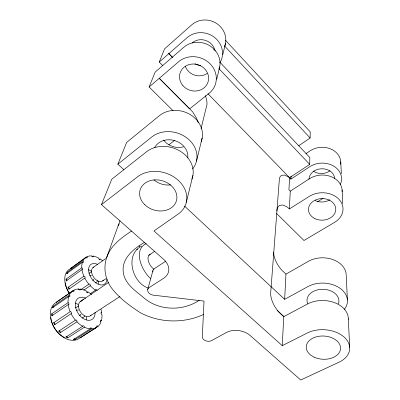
<?xml version="1.0" encoding="UTF-8"?>
<svg xmlns="http://www.w3.org/2000/svg" width="400" height="400" viewBox="0 0 400 400"><rect width="100%" height="100%" fill="white"/><g stroke="black" fill="none" stroke-linecap="round" stroke-linejoin="round"><path stroke-width="0.6" d="M276.53 213.61A17.495 7.215 57.5 0 1 277.14 214.01L303.96 240.495L334.565 222.36A20.835 16.47 -1.3 0 0 338.765 199.09A20.835 16.47 -1.3 0 0 309.32 196.38L289.345 208.965L290.27 191.145L288.93 189.78L289.59 177.67L309.72 164.395L309.825 157.515L219.95 62.255M298.78 145.74L310.125 137.985L310.215 131.82L225.44 40.235M191.885 179.08A27.515 22.72 17.3 0 0 180.055 151.085A27.515 22.72 17.3 0 0 146.545 151.755L111.755 179.245L101.475 204.625L163.65 259.355A17.755 13.125 15.5 0 1 163.67 278.27L149.24 287.515A5.76 4.145 14.9 0 0 148.095 291.965A5.76 4.145 14.9 0 0 153.36 295.17L204.015 301.095L202.32 336.74A5.56 3.825 10.6 0 0 205.53 340.685A5.56 3.825 10.6 0 0 211.56 340.605L226.285 332.56A16.815 11.52 8.6 0 1 250.12 335.475L300.705 380L338.975 362.23A26.225 17.73 3.2 0 0 344.375 337.325A26.225 17.73 3.2 0 0 307.265 333.015L282.25 345.645L283.755 316.66L280.31 313.495A16.135 7.295 60.3 0 1 270.685 292.825L279.42 178.38A26.265 9.915 56.8 0 1 281.91 175.255L284.75 175.105L288.45 176.965A16.64 6.265 56.5 0 1 289.3 177.565L290.895 179.125L309.765 166.72A19.67 16.025 -2.9 0 1 333.65 166.06A19.67 16.025 -2.9 0 1 340.205 184.675M344.125 309.68A24.385 17.445 2 0 0 339.055 287.63A24.385 17.445 2 0 0 307.96 286.57L284.655 299.33L285.965 274.12L282.75 271.06A14.985 6.42 58.7 0 1 273.735 252.13M290.895 179.125L291.055 176.06M97.435 280.675L97.165 281.585A1.8 1.405 65 0 1 96.845 281.915L95.36 282.935M276.82 210.99L277.125 209.1A27.915 11.115 57.7 0 1 279.795 205.395L282.825 204.995L286.75 206.76A17.675 7.025 57.4 0 1 287.66 207.355L289.345 208.965M219.73 66.865L216.7 79.255M225.51 43.45L222.815 54.49M192.915 175.475L186.32 202.275M202.165 138.015L196.475 161.125M201.055 128.57L206.98 104.52A30.3 12.22 51.8 0 0 205.9 97.255L205.3 95.545M118.83 223.775L106.52 258.025C103.4 267.435 105.085 278.005 110.35 286.32C117.985 297.24 129.095 305.35 140.12 312.595C159.4 323 183.6 323.685 203.48 314.515M118.52 225.775L119.98 220.68M147.735 289.485L152.915 270.62M198.305 122.735L196.445 118.095L192.615 111.785L159.26 78.3L189.645 108.805M84.82 315.87L84.605 316.385A1.905 1.445 63.1 0 1 84.27 316.72L82.205 318.075M67.03 273.695A1.025 0.67 53.7 0 1 66.755 273.53L67.31 272.185L82.93 260.915A20.645 12.935 55.2 0 1 85.885 257.38A1.03 0.645 53.8 0 0 87.005 257.895A1.03 0.645 53.8 0 0 87.01 256.735A20.645 12.935 55.2 0 1 91.65 255.895A1.02 0.63 54 0 0 92.655 256.855A1.02 0.63 54 0 0 93.13 256.06A20.645 12.935 55.2 0 1 98.51 257.995A1.01 0.62 54.4 0 0 99.215 259.21A1.01 0.62 54.4 0 0 100.055 258.915A20.645 12.935 55.2 0 1 102.72 260.895M52.66 307.835A1.08 0.75 55.3 0 1 52.515 307.74L53.135 306.235L69.38 294.985A21.84 14.455 56.9 0 1 72.625 290.94A1.09 0.72 55.2 0 0 73.825 291.44A1.09 0.72 55.2 0 0 73.845 290.175A21.84 14.455 56.9 0 1 78.86 288.99A1.08 0.705 55.3 0 0 79.93 289.99A1.08 0.705 55.3 0 0 80.455 289.09A21.84 14.455 56.9 0 1 86.225 290.91A1.07 0.695 55.8 0 0 86.965 292.2A1.07 0.695 55.8 0 0 87.875 291.83A21.84 14.455 56.9 0 1 91.6 294.6M172.095 57.01L168.86 53.605L172.73 57.585M106.52 258.025C110.355 245.665 121.395 237.775 131.66 230.955M123.83 169.675L117.85 164.19L126.66 142.44L159.375 115.68A25.47 21.905 17.6 0 1 190.47 114.735A25.47 21.905 17.6 0 1 201.175 141.495M173.045 110.71L149.115 87L155.145 72.12L183.695 47.325A21.59 19.97 19.3 0 1 209.92 45.845A21.59 19.97 19.3 0 1 219.025 69.525M162.73 65.59L159.23 62.035L164.565 48.865L191.68 24.875A20.31 19.22 20.7 0 1 216.62 23.475A20.31 19.22 20.7 0 1 224.65 46.505M81.015 314.195L79.965 315.445A1.94 0.635 -51.3 0 1 79.56 315.765M93.84 279.325L92.85 280.5A1.82 0.57 -50.2 0 1 92.715 280.625M168.835 53.66L187.145 37.63A21.04 19.655 19.8 0 1 214.36 37.27A21.04 19.655 19.8 0 1 219.935 62.795M159.23 62.035L168.86 53.605M159.235 78.36L178.55 61.785A22.41 20.425 18.7 0 1 210.22 63.965A22.41 20.425 18.7 0 1 209.14 93.27L189.625 108.87M149.115 87L159.26 78.3M117.85 164.19L151.8 136.975A26.68 22.405 17.4 0 1 187.26 138.22A26.68 22.405 17.4 0 1 192.54 168.97M168.88 144.815L174.785 140.215M101.475 204.625L137.65 176.75A28.93 23.2 17.1 0 1 178.355 180.4A28.93 23.2 17.1 0 1 178.15 214.065L153.97 230.95L282.25 345.645M141.655 246.13C124.545 254.255 132.195 282.7 147.87 287.88M70.57 268.88A1.015 0.655 53.7 0 1 70.34 268.615L85.885 257.38M70.34 268.615L72.5 267.225M72.84 266.975L79.695 262.025M80.04 261.775L82.465 260.02M82.815 259.77L87.01 256.735M66.755 273.53L82.4 262.265A1.045 0.66 53.8 0 0 83.415 262.21A1.045 0.66 53.8 0 0 82.93 260.915M92.08 256.81L93.13 256.06M66.595 280.88A1.035 0.685 54.1 0 1 66.205 280.88L66.045 279.1L81.785 267.86A20.645 12.935 55.2 0 1 82.4 262.265M66.205 280.88L81.975 269.655A1.05 0.67 54.2 0 0 82.675 269.025A1.05 0.67 54.2 0 0 81.785 267.86M99.355 259.41L100.055 258.915M93.055 267.49L105.7 258.57M68.02 287.34L83.885 276.19A1.06 0.68 54.8 0 1 85.005 276.98A1.06 0.68 54.8 0 1 84.77 278.065L68.875 289.185L68.02 287.34A1.04 0.69 54.8 0 1 69.13 288.105A1.04 0.69 54.8 0 1 68.875 289.185M88.955 273.395L90.925 272.015A1.8 1.405 65.6 0 1 91.335 271.835L91.845 271.835M56.57 302.315A1.07 0.735 55.1 0 1 56.46 302.17L72.625 290.94M56.46 302.17L71.295 291.945M71.655 291.695L73.845 290.175M144.595 242.345C133.685 248.7 120.885 258.755 123.41 273.06C125.36 284.955 136.66 291.44 144.89 298.715C160.075 310.945 183.205 311.07 199.225 300.32M78.135 289.495L78.86 288.995M52.515 307.74L68.785 296.49A1.105 0.74 55.3 0 0 69.88 296.375A1.105 0.74 55.3 0 0 69.38 294.985M79.36 289.845L80.455 289.09M81.31 289.36L88.84 284.17A1.06 0.68 55.5 0 1 89.955 284.41A1.06 0.68 55.5 0 1 90.24 285.725A20.645 12.935 55.2 0 0 95.605 290.105A1.055 0.675 56.1 0 1 96.275 289.66A1.055 0.675 56.1 0 1 97.14 290.54M83.77 290.165L90.24 285.725M52.095 315.83A1.09 0.765 55.8 0 1 51.805 315.815L51.655 313.875L68.03 302.665A21.84 14.455 56.9 0 1 68.785 296.49M79.96 337.345A1.075 0.735 58.9 0 0 80.17 337.845L87.555 333.035M102.695 280.89L105.855 278.735M51.805 315.815L68.21 304.625A1.115 0.75 55.8 0 0 68.975 303.895A1.115 0.75 55.8 0 0 68.03 302.665M86.785 292.575L87.875 291.83M90.195 293.77L95.605 290.105M108.475 282.51L80.205 301.62L83.945 299.095M148.695 255.33L154.755 251.235M75.47 307.925L78.03 306.2A1.905 1.445 63.6 0 1 78.46 306.03L78.63 306.01M53.66 322.795L70.175 311.695A1.12 0.76 56.6 0 1 71.37 312.5A1.12 0.76 56.6 0 1 71.1 313.7L54.56 324.77L53.66 322.795A1.1 0.77 56.7 0 1 54.85 323.57A1.1 0.77 56.7 0 1 54.56 324.77M305.94 153.645L310.005 150.915A19.055 15.765 -4 0 1 331.005 149.085A19.055 15.765 -4 0 1 340.68 164.375M76.895 321.805L60.245 332.71L58.775 331.12L75.41 320.18A1.12 0.76 57.4 0 1 76.61 320.375A1.12 0.76 57.4 0 1 76.895 321.805A21.84 14.455 56.9 0 0 82.625 326.305A1.115 0.755 58.2 0 1 83.58 325.86A1.115 0.755 58.2 0 1 84.355 327.21A21.84 14.455 56.9 0 0 90.29 328.82A1.105 0.74 58.6 0 1 90.81 327.83A1.105 0.74 58.6 0 1 91.895 328.83A21.84 14.455 56.9 0 0 96.82 327.295A1.095 0.72 58.7 0 1 96.81 325.975A1.095 0.72 58.7 0 1 97.98 326.43A21.84 14.455 56.9 0 0 100.94 322.15A1.08 0.705 58.4 0 1 100.425 320.77A1.08 0.705 58.4 0 1 101.445 320.615A21.84 14.455 56.9 0 0 101.935 314.5A1.07 0.695 57.9 0 1 101.035 313.315A1.07 0.695 57.9 0 1 101.71 312.6A21.84 14.455 56.9 0 0 100.94 309.22M165.84 261.13L154.385 268.66A5.585 4.115 14.9 0 0 152.855 271.91M120 296.485L90.41 315.77M100.97 313.08L101.71 312.6M290.27 191.145L309.585 178.66A20.14 16.215 -2.2 0 1 331.215 176.69A20.14 16.215 -2.2 0 1 342.135 191.67M84.355 327.21L67.645 337.95L65.925 337.085L82.63 326.305M100.325 321.33L101.445 320.615M73.565 338.965A1.085 0.75 58.9 0 0 73.585 339.46L90.29 328.82M73.585 339.46A21.435 14.69 57 0 0 75.195 339.44L91.895 328.83M87.925 332.8L91.995 330.225M92.365 329.99L93.11 329.515M93.48 329.28L97.98 326.43M80.17 337.845L96.82 327.295M317.295 201.925L323.085 198.335M285.965 274.12L308.34 261.35A23.39 17.23 1.2 0 1 332.71 259.51A23.39 17.23 1.2 0 1 346.2 274.735M283.755 316.66L307.7 303.93A25.075 17.57 2.5 0 1 334.57 302.645A25.075 17.57 2.5 0 1 348.28 319.265M136.715 249.555L137.625 249.13M146.235 243.61C132.53 250.08 142.07 271.255 150.51 278.42M78.46 309.885L76.875 310.235A1.93 0.805 -10 0 0 76.42 310.47M91.415 275.27L89.92 275.6A1.82 0.835 -10.3 0 0 89.755 275.675M277.13 310.32L283.985 316.61M184.505 206.075L284.655 299.33M207.88 93.67L289.59 177.67M218.9 68.63L309.72 164.395M224.55 45.96L310.125 137.985M139.1 245.8L139.765 246.815M346.215 275.255L347.41 300.035M348.31 318.78L349.685 347.335M340.76 161.755L341.34 173.795M342.125 190.055L342.77 203.535M329.855 199.805A13.2 10.625 -2.2 0 1 315.165 200.605M170.685 184.86A18.035 14.89 17.3 0 1 153.915 179.8M207.135 73.495A14.15 13.09 19.3 0 1 185.26 66.215M154.005 269.33A9.44 5.305 56.5 0 1 148.305 260.79A9.44 5.305 56.5 0 1 150.325 254.335M91.175 314.9A8.735 5.78 56.9 0 1 80.76 312.385A8.735 5.78 56.9 0 1 81.22 301.045M64.545 337.595A19.22 13.245 57.1 0 1 51.07 319.34M50.995 318.875A19.22 13.245 57.1 0 1 50.82 317.49M79.93 337.885A21.39 14.7 57 0 1 55.075 328.905A21.39 14.7 57 0 1 56.425 302.28M75.41 320.18A21.84 14.455 56.9 0 1 71.1 313.7M70.175 311.695A21.84 14.455 56.9 0 1 68.21 304.625M74.555 338.595A1.085 0.75 58.9 0 1 75.195 339.44M65.925 337.085A1.095 0.765 58.4 0 1 66.205 336.615M66.6 336.53A1.095 0.765 58.4 0 1 67.645 337.95M58.775 331.12A1.1 0.77 57.6 0 1 59.98 331.295A1.1 0.77 57.6 0 1 60.245 332.71M51.655 313.875A1.09 0.765 55.8 0 1 52.535 314.825A1.09 0.765 55.8 0 1 52.22 315.795M53.135 306.235A1.08 0.75 55.3 0 1 53.66 307.47M57.7 301.39A1.07 0.735 55.1 0 1 57.79 301.545M95.06 312.32A12.685 8.395 56.9 0 1 85.41 319.645A12.685 8.395 56.9 0 1 75.34 304.39A12.685 8.395 56.9 0 1 85.76 298.235M75.32 303.365A12.11 8.155 57 0 1 78.125 304.43M86.375 316.875A12.11 8.155 57 0 1 86.29 319.91M308.96 179.28A12.895 10.505 -2.9 0 1 321.575 168.77A12.895 10.505 -2.9 0 1 334.705 178.4M330.035 170.73A12.49 10.335 -3.9 0 1 313.35 171.085M307.63 303.67A15.985 11.435 2 0 1 322.71 289.285A15.985 11.435 2 0 1 338.44 303.845M154.71 147.57A17.485 14.68 17.4 0 1 175.07 140.73A17.485 14.68 17.4 0 1 187.735 158.045M183.495 146.82A16.695 14.355 17.6 0 1 163.64 140.065M200.665 65.57A13.79 12.88 19.8 0 1 195.005 63.76M192.145 42.9A13.79 12.88 19.8 0 1 205.945 40.535A13.79 12.88 19.8 0 1 215.115 51.12M214.515 49.2A13.315 12.6 20.7 0 1 213.61 49.895M103.4 280.135A8.255 5.17 55.2 0 1 93.7 277.33A8.255 5.17 55.2 0 1 93.99 267.01M69.015 292.975A18.19 11.88 55.2 0 1 65.455 284.36M65.375 283.93A18.19 11.88 55.2 0 1 65.195 282.65M69.6 293.505A20.245 13.185 55.2 0 1 71.135 268.495M88.84 284.17A20.645 12.935 55.2 0 1 84.77 278.065M83.885 276.19A20.645 12.935 55.2 0 1 81.975 269.655M66.045 279.1A1.035 0.685 54.1 0 1 66.855 280.65M67.31 272.185A1.025 0.67 53.7 0 1 67.815 273.05M67.815 273.335A1.025 0.67 53.7 0 1 67.78 273.46M71.485 267.96A1.015 0.655 53.7 0 1 71.635 268.26M107 278.905A11.995 7.51 55.2 0 1 97.675 283.975A11.995 7.51 55.2 0 1 88.575 269.775A11.995 7.51 55.2 0 1 97.735 264.45M88.21 269.73A11.455 7.31 55.2 0 1 91.69 271.39M98.375 281.115A11.455 7.31 55.2 0 1 98.72 284.035M314.8 218.555A13.655 10.795 -1.3 0 0 335.765 209.715A13.655 10.795 -1.3 0 0 315.8 199.865A13.655 10.795 -1.3 0 0 314.8 218.555M314.135 357.155A17.19 11.62 3.2 0 0 340.56 348.705A17.19 11.62 3.2 0 0 315.51 337.07A17.19 11.62 3.2 0 0 314.135 357.155M144.31 204.255A18.96 15.205 17.1 0 0 175.975 202.1A18.96 15.205 17.1 0 0 154.465 179.91A18.96 15.205 17.1 0 0 144.31 204.255M182.92 85.645A14.69 13.385 18.7 0 0 207.75 82.845A14.69 13.385 18.7 0 0 191.5 64.105A14.69 13.385 18.7 0 0 182.92 85.645"/></g></svg>
